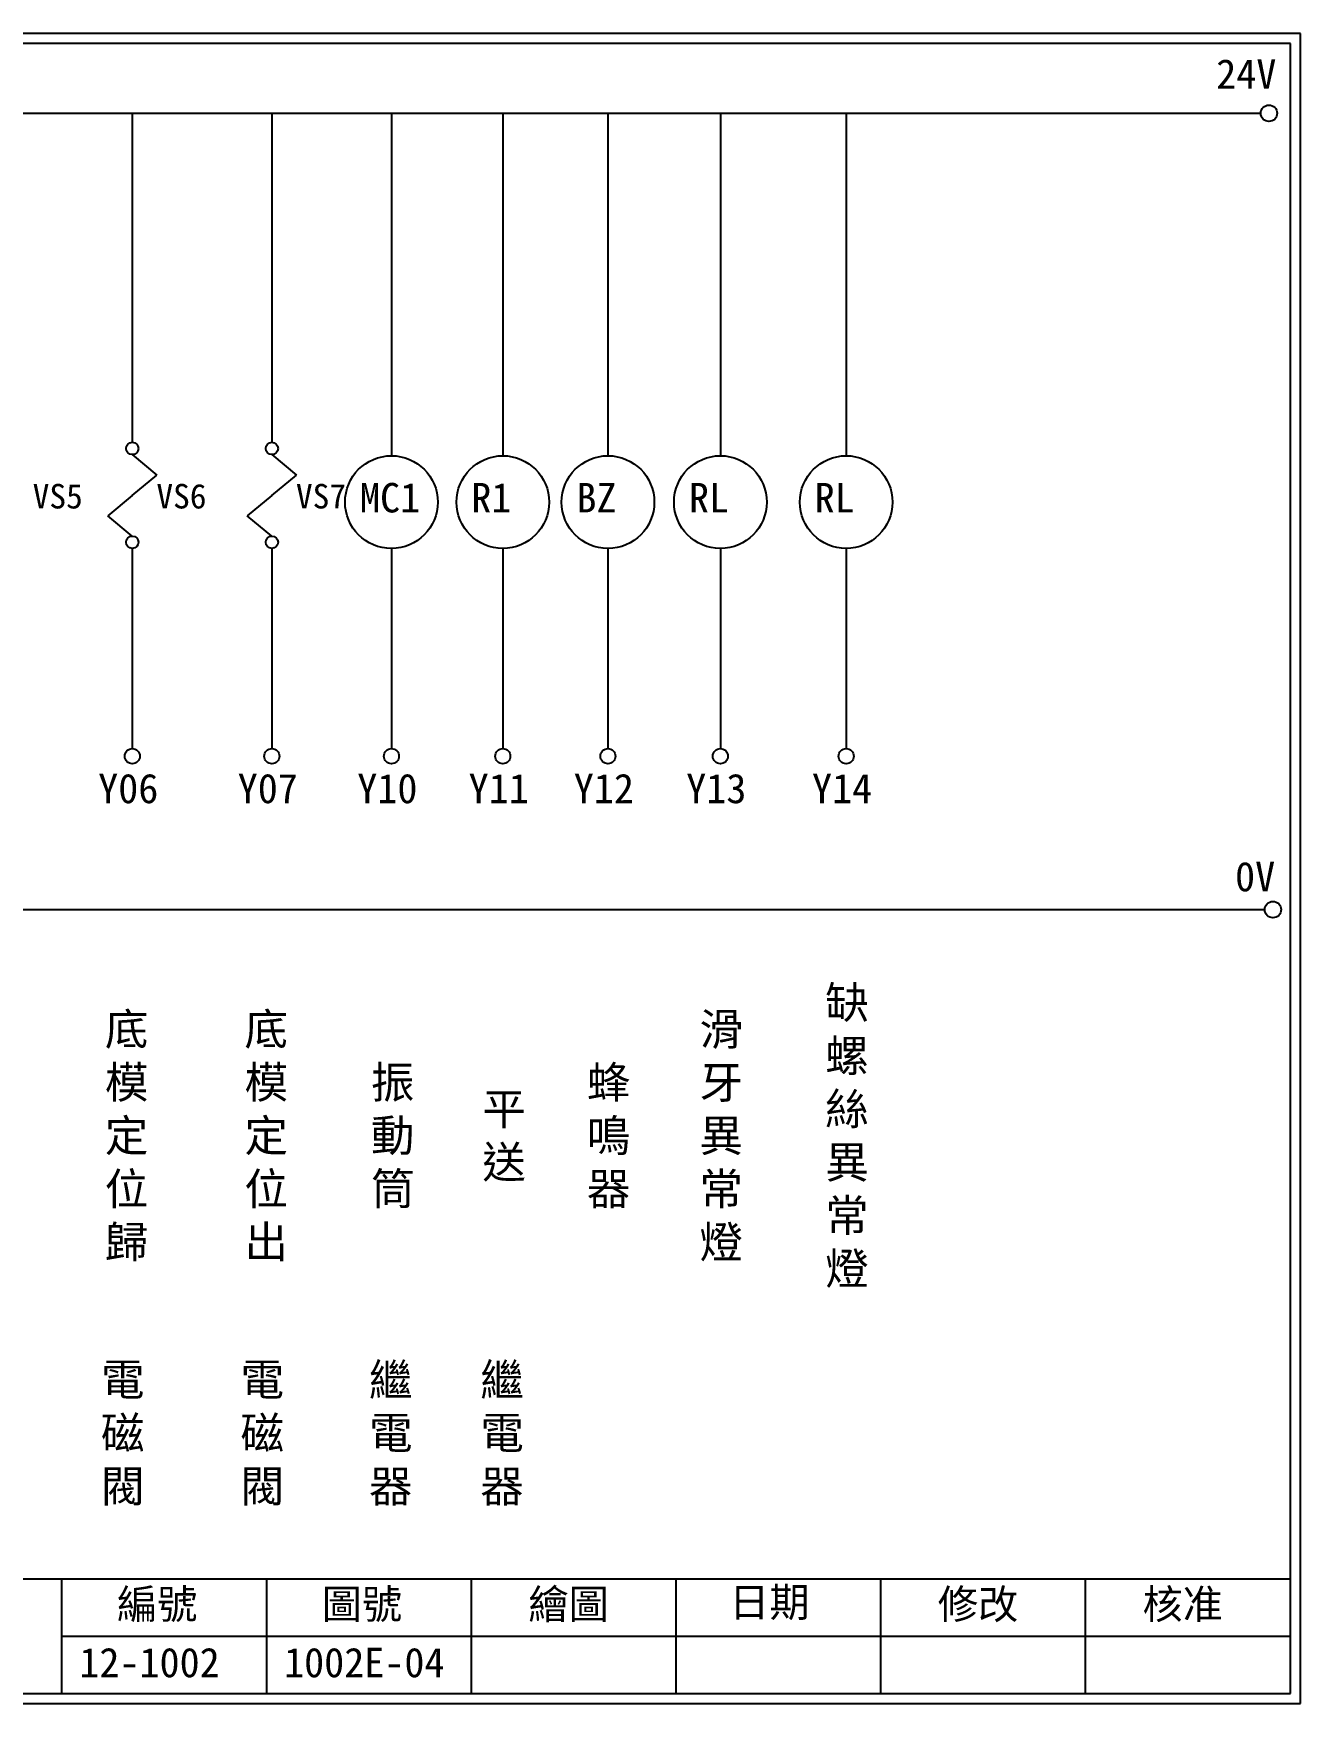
# Model space of a CAD drawing. Extents: x 926 to 1213, y 3 to 207.
# Drawn here: x 1058 to 1212.7, y 3 to 207 of the extents above; entities that cross this region are included whole.
import ezdxf

# ---------------------------------------------------------------- set-up
doc = ezdxf.new("R2010")
doc.units = 0
doc.layers.get('0').update_dxf_attribs({"linetype": 'CONTINUOUS'})
doc.layers.add('圖框層', color=7, linetype='CONTINUOUS')
doc.layers.add('標尺寸層', color=3, linetype='CONTINUOUS')
doc.styles.add('CNS', font='romanc.shx', dxfattribs={"bigfont": 'chineset.shx'})
doc.styles.add('STSL', font='KAIU.TTF')

msp = doc.modelspace()

# ---------------------------------------------------------------- linework, layer by layer
for centre in [(1208.88, 197.22), (1209.36, 99.96)]:
    msp.add_circle(centre, 1)
at = {"layer": '圖框層', "color": 7}
for p, q in [((1212.74, 206.97), (925.74, 206.97)), ((1212.74, 3), (1212.74, 206.97)), ((1211.49, 205.72), (926.99, 205.72)), ((1211.49, 4.25), (1211.49, 205.72)), ((926.99, 18.25), (1211.49, 18.25)), ((1061.49, 4.25), (1061.49, 18.25)), ((1086.49, 4.25), (1086.49, 18.25)), ((1111.49, 4.25), (1111.49, 18.25)), ((1136.49, 4.25), (1136.49, 18.25)), ((1161.49, 4.25), (1161.49, 18.25)), ((1186.49, 4.25), (1186.49, 18.25)), ((1061.49, 11.25), (1211.49, 11.25)), ((926.99, 4.25), (1211.49, 4.25)), ((925.74, 3), (1212.74, 3))]:
    msp.add_line(p, q, dxfattribs=at)
at = {"layer": '標尺寸層', "color": 7}
for p, q in [((930.28, 197.22), (1207.88, 197.22)), ((1070.08, 197.22), (1070.08, 157.03)), ((1087.12, 197.22), (1087.12, 157.03)), ((1101.72, 197.22), (1101.72, 155.39)), ((1115.32, 197.22), (1115.32, 155.39)), ((1128.16, 197.22), (1128.16, 155.39)), ((1141.89, 197.22), (1141.89, 155.39)), ((1157.25, 197.22), (1157.25, 155.39)), ((1070.08, 155.53), (1073.08, 153.04)), ((1087.12, 155.53), (1090.13, 153.04)), ((1070.08, 150.55), (1073.08, 153.04)), ((1087.12, 150.55), (1090.13, 153.04)), ((1070.08, 150.55), (1067.08, 148.06)), ((1087.12, 150.55), (1084.12, 148.06)), ((1070.08, 145.57), (1067.08, 148.06)), ((1087.12, 145.57), (1084.12, 148.06)), ((1070.08, 144.07), (1070.08, 119.62)), ((1087.12, 144.07), (1087.12, 119.62)), ((1101.72, 144.07), (1101.72, 119.62)), ((1115.32, 144.07), (1115.32, 119.62)), ((1128.16, 144.07), (1128.16, 119.62)), ((1141.89, 144.07), (1141.89, 119.62)), ((1157.25, 144.07), (1157.25, 119.62)), ((930.49, 99.96), (1208.36, 99.96))]:
    msp.add_line(p, q, dxfattribs=at)
for centre, radius in [((1070.08, 156.28), 0.751), ((1087.12, 156.28), 0.751), ((1101.72, 149.73), 5.66), ((1115.32, 149.73), 5.66), ((1128.16, 149.73), 5.66), ((1141.89, 149.73), 5.66), ((1157.25, 149.73), 5.66), ((1070.08, 144.82), 0.751), ((1087.12, 144.82), 0.751), ((1070.08, 118.7), 0.92), ((1087.12, 118.7), 0.92), ((1101.72, 118.7), 0.92), ((1115.32, 118.7), 0.92), ((1128.16, 118.7), 0.92), ((1141.89, 118.7), 0.92), ((1157.25, 118.7), 0.92)]:
    msp.add_circle(centre, radius, dxfattribs=at)

# ---------------------------------------------------------------- texts
at = {"layer": '圖框層', "color": 4, "style": 'STSL'}
for s, height, p in [('24V', 3.6, (1202.44, 200.22)), ('VS5', 3, (1057.91, 148.95)), ('VS6', 3, (1073.02, 148.95)), ('VS7', 3, (1090.06, 148.95)), ('MC1', 3.6, (1097.88, 148.47)), ('R1', 3.6, (1111.47, 148.47)), ('BZ', 3.6, (1124.31, 148.47)), ('RL', 3.6, (1138.05, 148.47)), ('RL', 3.6, (1153.4, 148.47)), ('Y06', 3.6, (1065.91, 112.96)), ('Y07', 3.6, (1082.95, 112.96)), ('Y10', 3.6, (1097.55, 112.96)), ('Y11', 3.6, (1111.15, 112.96)), ('Y12', 3.6, (1123.99, 112.96)), ('Y13', 3.6, (1137.72, 112.96)), ('Y14', 3.6, (1153.08, 112.96)), ('0V', 3.6, (1204.74, 102.2)), ('編號', 3.6, (1068.21, 13.34)), ('圖號', 3.6, (1093.21, 13.34)), ('繪圖', 3.6, (1118.44, 13.34)), ('日期', 3.6, (1142.96, 13.59)), ('修改', 3.6, (1168.44, 13.34)), ('核准', 3.6, (1193.44, 13.34)), ('12-1002', 3.6, (1063.61, 6.22)), ('1002E-04', 3.6, (1088.61, 6.22))]:
    msp.add_text(s, height=height, dxfattribs=at).set_placement(p)
at = {"layer": '標尺寸層', "color": 7, "char_height": 3.9, "attachment_point": 5, "style": 'CNS'}
for s, insert, width in [('{\\fDFKai-SB|b0|i0|c136|p65;缺螺絲異常燈}', (1157.35, 72.16), 2.8481), ('{\\fDFKai-SB|b0|i0|c136|p65;底模定位歸}', (1069.38, 72.16), 2.8481), ('{\\fDFKai-SB|b0|i0|c136|p65;底模定位出}', (1086.43, 72.16), 2.8481), ('{\\fDFKai-SB|b0|i0|c136|p65;滑牙異常燈}', (1141.99, 72.16), 2.8481), ('{\\fDFKai-SB|b0|i0|c136|p65;振動筒}', (1101.88, 72.16), 2.8481), ('{\\fDFKai-SB|b0|i0|c136|p65;蜂鳴器}', (1128.25, 72.16), 2.8481), ('{\\fDFKai-SB|b0|i0|c136|p65;平送}', (1115.47, 72.16), 2.8481), ('{\\fDFKai-SB|b0|i0|c136|p65;繼電器}', (1101.64, 35.84), 8.6627), ('{\\fDFKai-SB|b0|i0|c136|p65;繼電器}', (1115.23, 35.84), 8.6627), ('{\\fDFKai-SB|b0|i0|c136|p65;電磁閥}', (1068.91, 35.84), 8.6627), ('{\\fDFKai-SB|b0|i0|c136|p65;電磁閥}', (1085.95, 35.84), 8.6627)]:
    msp.add_mtext(s, dxfattribs=dict(at, insert=insert, width=width))

doc.saveas('drawing.dxf')
